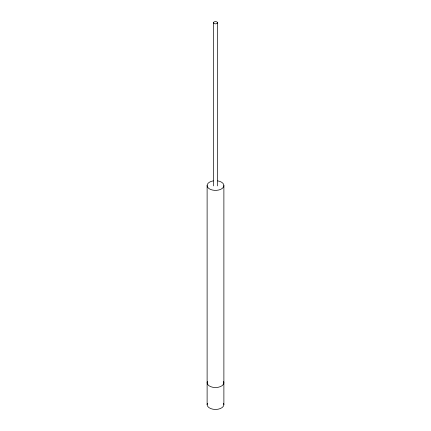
<?xml version="1.0" encoding="UTF-8"?>
<svg xmlns="http://www.w3.org/2000/svg" width="431" height="431" viewBox="0 0 431 431"><rect width="100%" height="100%" fill="white"/><g stroke="black" fill="none" stroke-linecap="round" stroke-linejoin="round"><path stroke-width="0.65" d="M213.49 185.912L213.49 22.714L214.078 21.889L215.5 21.55L216.922 21.889L217.51 22.714L217.51 185.912M217.51 22.714L216.922 23.533L215.5 23.872L214.078 23.533L213.49 22.714M223.883 185.545L223.883 404.612M207.117 185.545L207.117 404.612M217.671 180.869A8.383 4.838 0 0 1 222.369 188.325A8.383 4.838 0 0 1 208.631 188.325A8.383 4.838 0 0 1 213.329 180.869M223.597 381.451A8.383 4.838 0 0 1 215.5 387.544A8.383 4.838 0 0 1 207.403 381.451M223.597 403.357A8.383 4.838 0 0 1 215.5 409.45A8.383 4.838 0 0 1 207.403 403.357"/></g></svg>
